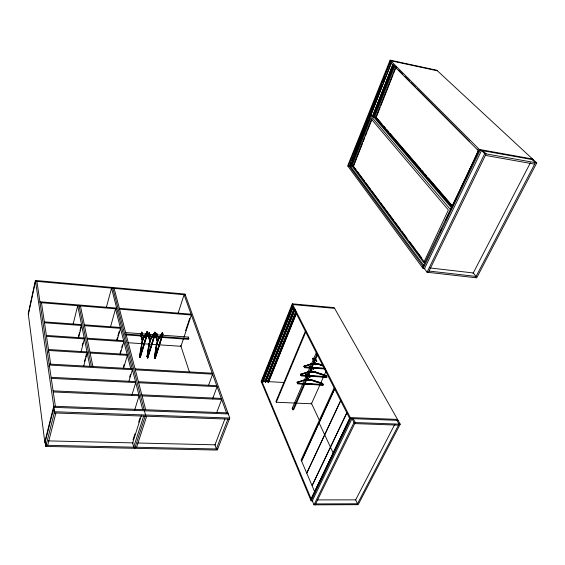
<?xml version="1.0" encoding="UTF-8"?>
<svg xmlns="http://www.w3.org/2000/svg" width="565" height="565" viewBox="0 0 565 565"><rect width="100%" height="100%" fill="white"/><g stroke="black" fill="none" stroke-linecap="round" stroke-linejoin="round"><path stroke-width="0.85" d="M147.324 331.627L142.324 340.342L143.1 337.778L147.324 331.627L147.74 333.06L140.24 357.617L139.47 356.141L142.239 340.631L140.883 335.765M141.257 335.794L142.613 340.653L139.852 356.162L139.47 356.141M139.979 356.042L139.604 356.021L140.261 357.094L139.979 356.042L141.836 343.675L143.531 338.096L147.281 332.072L143.15 338.075L141.462 343.654L141.836 343.675M154.951 332.178L149.866 340.865L150.657 338.301L154.951 332.178L155.382 333.611L147.769 358.076L146.992 356.6L148.906 343.979L149.782 341.147L148.143 335.49M147.119 356.487L148.991 344.156L150.707 338.597L154.909 332.63L155.22 333.661L147.79 357.553L147.119 356.487L147.79 357.553M147.769 358.076L147.366 356.628L149.28 344L150.156 341.175L148.75 336.323M147.493 356.508L149.365 344.184L151.081 338.626L154.909 332.63M162.522 332.728L157.36 341.38L158.158 338.831L162.522 332.728L162.967 334.155L155.248 358.535L154.457 357.066L156.385 344.481L157.268 341.663L155.82 336.825M154.591 356.946L156.47 344.664L158.214 339.127L162.48 333.18L162.798 334.205L155.269 358.012L154.591 356.946L155.269 358.012M155.248 358.535L154.831 357.087L156.752 344.509L157.642 341.691L156.194 336.853M154.965 356.967L156.844 344.685L158.588 339.148L162.48 333.18M45.228 441.971L45.807 446.428L217.306 450.058L229.75 418.036L185.023 294.061L35.404 280.452L28.25 313.617L44.946 443.108L53.915 407.344L228.274 413.94M28.356 314.43L35.517 281.25L185.299 294.824M48.223 352.165L48.625 350.47L87.201 352.857L83.585 366.487M48.873 366.763L49.282 365.061L132.429 369.687L128.869 381.474M73.055 324.366L77.716 305.7L89.913 366.339M44.797 441.971L53.753 406.221L227.9 412.895M45.807 446.428L54.558 411.73L35.404 280.452M47.7 445.319L55.893 412.994M78.302 337.178L79.587 332.149M80.018 330.476L81.304 325.454M78.479 338.068L81.692 325.497L44.473 322.763M82.236 345.603L82.893 343.068M81.092 351.592L84.397 338.922L46.507 336.352M84.524 361.268L85.202 358.711M85.654 357.009L86.332 354.46M106.319 307.501L111.552 288.136L142.663 409.632M110.458 327.121L115.535 308.801L130.748 368.634M116.687 340.123L117.407 337.595M117.887 335.907L119.088 331.69M117.146 340.158L120.507 328.35L84.524 325.708M120.041 353.125L120.762 350.639M121.722 347.32L122.443 344.834M120.027 354.862L123.869 341.599L87.271 339.113M123.431 366.932L124.173 364.425M123.417 368.712L127.365 355.343L90.125 353.033M140.869 334.247L141.886 332.142L142.592 335.25L141.49 332.637L142.592 335.25M141.031 334.148L141.49 332.637M141.243 334.275L141.886 332.142M141.405 334.176L141.864 332.665M142.218 335.222L141.504 332.114M129.639 377.13L130.402 374.602M139.887 357.073L147.197 333.082L146.9 332.043M139.866 357.596L147.359 333.032L146.942 331.599M140.261 357.094L147.585 333.11L147.281 332.072M148.355 334.784L149.379 332.686L150.113 335.78L148.991 333.173L150.113 335.78M148.524 334.685L148.991 333.173M148.729 334.812L149.379 332.686M148.899 334.713L149.365 333.202M149.739 335.758L149.005 332.658M131.92 394.992L135.734 382.59L51.253 378.359M147.416 357.532L154.838 333.632L154.528 332.601M147.394 358.055L155.001 333.583L154.57 332.149M156.018 334.607L156.83 333.223L157.586 336.316L156.441 333.717L157.586 336.316M155.968 335.222L156.441 333.717M156.343 335.243L156.809 333.738M157.218 336.288L156.456 333.202M134.675 409.915L139.11 395.761L53.258 391.955M154.895 357.991L162.423 334.183L162.106 333.152M154.874 358.514L162.586 334.127L162.148 332.707M133.029 439.789L134.901 433.927M138.651 422.196L139.986 418.008M141.497 415.219L132.648 442.882L133.658 447.183L143.651 416.108M178.166 313.059L184.084 294.711L226.501 412.846M134.788 448.313L145.537 415.007L112.647 287.479M136.624 447.247L146.674 416.214M185.61 330.659L189.713 318.307M183.427 338.88L180.962 346.296L127.859 342.715M183.971 337.234L191.365 315.002L119.533 309.126M188.202 337.87L188.463 337.093L125.444 332.573M188.463 337.093L188.71 339.353L125.6 334.89M208.485 385.5L212.61 374.15L135.303 369.849M212.574 398.897L217.101 386.665L138.651 382.738M216.734 412.556L221.685 399.427L142.069 395.895M224.898 419.032L214.968 444.825L216.339 448.97L227.914 419.096M350.307 164.86L351.268 162.388M351.91 160.75L353.513 156.639M354.156 154.994L365.4 126.235M366.042 124.597L367.645 120.486M368.288 118.841L379.525 90.082M380.167 88.437L381.77 84.333M382.413 82.688L384.341 77.758M350.646 166.802L391.248 63.103L390.147 62.002L349.707 165.531L350.646 166.802L391.248 63.103M352.023 166.075L370.732 118.382L448.37 209.954L423.701 262.654L352.023 166.075L353.718 166.364M372.512 116.136L392.802 64.459M372.702 116.171L393 64.509M371.897 118.615L353.167 166.265L424.463 262.111M353.81 165.503L356.388 158.927M357.038 157.289L362.525 143.319M363.175 141.674L364.792 137.57M365.435 135.925L367.052 131.822M367.695 130.176L371.897 119.498M373.281 116.559L373.924 114.921M380.365 98.55L381.333 96.092M373.437 117.216L393.812 65.469M373.635 117.259L394.01 65.512M451.915 207.03L374.729 117.075L394.751 66.31L396.616 68.174M395.945 66.571L375.895 117.301L452.085 205.907M380.097 107.548L376.219 117.365L381.947 124.025M380.746 105.909L393.035 74.827M393.685 73.189L395.302 69.1M263.65 377.858L264.3 376.234M278.248 341.359L278.891 339.735M280.515 335.681L281.165 334.056M262.725 382.378L293.143 306.894L262.725 382.378L262.132 380.965L292.274 305.531L349.777 418.63L311.88 497.751M313.992 504.842L354.008 422.507L352.023 418.63L312.311 500.837L313.992 504.842L358.175 504.665L400.232 424.174L334.19 307.628L292.289 303.822L261.15 381.396L311.124 500.837L312.862 500.837M536.75 162.904L484.699 153.638L481.55 150.495L424.456 268.693L427.055 272.224L476.698 277.839L536.75 162.904L436.802 70.244L390.097 60.158L347.673 165.849L423.114 268.537L424.866 268.735M261.468 382.166L292.663 304.556L334.6 308.356M348.146 166.491L390.655 60.723L437.409 70.802M295.043 309.578L265.486 382.526L264.943 381.241L294.231 308.363M265.444 380.429L294.075 309.196M265.486 382.526L294.866 309.564M296.576 313.13L268.248 382.667L267.704 381.382L295.778 311.88M268.417 382.675L267.817 381.262L295.891 311.774M268.248 382.667L296.399 313.109M305.573 330.73L275.96 401.433L276.306 402.238L311.477 403.791L326.09 371.078M276.306 402.238L305.969 331.507M306.315 374.383L308.794 379.546L311.449 379.694L322.679 383.395L323.357 384.758L323.18 385.153L297.691 383.79L297.049 382.413L305.545 379.369L308.504 379.532L308.328 379.927L305.375 379.765L305.545 379.369M309.733 366.48L312.254 371.622L314.917 371.777L326.217 375.506L326.902 376.862L326.725 377.258L301.124 375.796L300.474 374.425L308.991 371.424L311.958 371.601L311.788 372.003L308.822 371.827L308.991 371.424M325.172 368.959L304.606 367.702L303.942 366.339L312.48 363.394L315.461 363.577L315.284 363.987M325.574 368.768L304.796 367.49L304.316 366.508L312.65 363.62L318.483 363.987L323.237 365.562M297.691 383.79L297.861 383.395L323.357 384.758M301.124 375.796L301.3 375.393L326.902 376.862M304.606 367.702L304.118 365.929M297.882 383.579L297.593 382.187L297.423 382.583L305.545 379.991L311.322 380.309L322.29 383.925L322.777 384.906L297.882 383.579L297.225 382.018M301.322 375.584L301.025 374.192L300.848 374.595L308.991 372.053L314.797 372.399L325.821 376.036L326.316 377.017L301.322 375.584L300.651 374.023M304.796 367.49L304.493 366.099M307.374 374.228L305.912 374.143L305.743 374.539L308.328 379.927M310.799 366.332L309.33 366.24L309.161 366.636L311.788 372.003M314.267 358.337L312.791 358.238L312.615 358.641L314.903 363.217M313.024 358.881L313.194 358.478L315.581 364.001L318.257 364.171L323.124 365.781M317.721 354.453L293.645 409.787L292.839 409.752L292.197 408.297L316.52 352.186M303.942 366.339L312.48 363.394M305.545 379.991L305.714 379.595L311.499 379.92L322.467 383.529L322.777 384.906M308.991 372.053L309.161 371.657L314.973 372.003L325.998 375.64L326.725 377.258M304.316 366.508L312.65 363.62M292.839 409.752L317.24 353.591M312.099 366.819L312.276 366.424L313.42 369.489L312.516 368.246M308.441 380.153L308.61 379.758M308.843 374.312L309.966 377.385L308.652 374.517M311.894 372.229L312.071 371.827M313.123 369.468L312.085 366.621M315.397 364.206L315.574 363.804M316.909 361.494L315.56 358.634M322.679 383.395L322.509 383.79L311.273 380.09L308.624 379.941L308.794 379.546M312.254 371.622L312.085 372.017L314.747 372.18L326.04 375.902L326.217 375.506M311.273 380.09L311.449 379.694M314.747 372.18L314.917 371.777M318.257 364.171L318.434 363.768L323.3 365.378M311.322 380.309L311.499 379.92M314.797 372.399L314.973 372.003M312.48 364.022L318.307 364.39L318.483 363.987M322.29 383.925L322.467 383.529M325.821 376.036L325.998 375.64M326.316 377.017L326.499 376.622L301.491 375.181M334.296 387.618L301.117 459.995L301.512 460.927L334.755 388.522M334.833 388.678L301.583 461.082L306.703 473.096L340.808 400.19M340.886 400.345L306.774 473.251L312.05 485.61L346.995 412.33M440.213 231.968L441.71 228.783M445.834 220.011L449.578 212.037M450.326 210.441L478.407 150.65L465.532 178.801M455.411 200.328L456.167 198.739M461.033 188.371L463.66 182.785M347.072 412.492L312.12 485.773L314.832 492.136M349.636 418.354L311.499 498.542M310.694 499.813L350.272 417.584L397.527 419.4M422.45 267.633L479.339 149.442L532.541 158.998M311.124 500.837L350.78 418.58L292.289 303.822M423.114 268.537L480.144 150.241L390.097 60.158M427.055 272.224L484.699 153.638M315.185 504.835L355.258 422.556L353.266 418.672M428.397 272.372L486.105 153.885L482.955 150.749M355.604 499.969L394.864 424.23M473.032 273.432L530.45 162.671M357.038 504.672L399.038 424.131L396.891 420.325M475.419 277.69L535.415 162.663L532.068 159.556M297.049 382.413L305.714 379.595M300.474 374.425L309.161 371.657M315.63 503.916L357.504 503.775L355.668 499.856L317.417 499.912M217.723 449.006L46.097 445.284L45.518 440.827M48.152 440.891L133.248 442.896M137.627 443.002L215.463 444.832M229.319 419.145L54.254 412.937L53.619 408.544M354.749 423.595L398.509 425.148M54.558 411.73L229.75 418.036M354.008 422.507L400.232 424.174M350.78 418.58L398.078 420.367M292.197 408.297L293.002 408.333M53.103 390.874L138.842 394.723M141.801 394.85L221.318 398.417M51.097 377.321L135.48 381.58M138.39 381.728L216.748 385.69M262.944 381.008L267.817 381.262M263.219 381.149L264.943 381.241M265.981 381.29L267.704 381.382M298.059 383.183L322.954 384.518M262.697 381.34L284.583 382.519M49.134 364.051L132.182 368.712M135.049 368.874L212.271 373.204M48.484 349.502L87.01 351.903M89.934 352.087L127.125 354.403M146.992 356.6L147.366 356.628M154.457 357.066L154.831 357.087M304.973 367.088L324.889 368.309M304.775 367.292L324.494 368.507M315.757 363.599L318.434 363.768M312.304 363.796L314.543 363.938M148.991 344.156L149.365 344.184M156.47 344.664L156.844 344.685M142.239 340.631L142.613 340.653M149.782 341.147L150.156 341.175M157.268 341.663L157.642 341.691M142.302 340.865L142.684 340.893M149.845 341.387L150.226 341.408M157.338 341.896L157.713 341.924M46.372 335.426L84.213 338.004M87.081 338.202L123.643 340.688M141.377 343.471L141.751 343.499M148.906 343.979L149.28 344M156.385 344.481L156.752 344.509M143.1 337.778L143.482 337.799M150.657 338.301L151.032 338.329M158.158 338.831L158.532 338.859M143.15 338.075L143.531 338.096M150.707 338.597L151.081 338.626M158.214 339.127L158.588 339.148M147.359 333.032L147.74 333.06M155.001 333.583L155.382 333.611M162.586 334.127L162.967 334.155M147.197 333.082L147.585 333.11M154.838 333.632L155.22 333.661M162.423 334.183L162.798 334.205M142.302 334.932L142.677 334.96M149.831 335.469L150.205 335.497M157.303 336.006L157.677 336.027M125.833 334.085L188.971 338.576M44.338 321.873L81.515 324.614M84.34 324.826L120.281 327.474M39.924 301.781L116.658 308.08M119.314 308.299L191.076 314.197M40.044 302.621L116.87 308.907M429.033 271.073L476.076 276.426L473.279 272.952L429.887 267.944M350.342 165.594L348.619 165.312L423.079 266.334M485.37 155.403L534.645 164.133M480.144 150.241L533.395 159.789M374.729 117.075L376.452 117.407M371.106 115.599L372.829 115.938L451.442 207.765M318.307 364.39L323.851 366.226M398.48 70.046L402.824 74.403M404.681 76.275L409.646 81.254M410.889 82.497L415.854 87.483M417.097 88.726L469.218 141.045M477.284 149.139L478.527 150.389M390.118 62.058L478.611 150.954M383.67 126.023L385.387 128.022M386.538 129.357L388.826 132.019M389.977 133.354L420.925 169.323M422.069 170.658L423.22 171.986M424.936 173.985L426.653 175.983M428.376 177.982L452.445 205.964M370.245 115.43L450.799 209.989M353.485 166.322L356.105 169.846M357.158 171.251L364.503 181.118M365.548 182.53L370.795 189.579M371.841 190.984L379.186 200.85M380.238 202.263L393.876 220.583M394.921 221.989L400.691 229.743M401.743 231.156L406.991 238.197M409.611 241.721L415.381 249.476M416.433 250.881L421.674 257.93M349.982 165.679L423.821 265.571M315.383 359.036L316.612 361.473M312.791 358.238L315.461 363.577M309.33 366.24L311.958 371.601M308.483 374.913L309.677 377.371M305.912 374.143L308.504 379.532M306.498 375.513L308.624 379.941M311.442 403.354L319.677 420.861M311.103 402.993L311.477 403.791M319.119 422.895L324.656 434.725M324.727 434.881L330.433 447.063M330.504 447.226L333.442 453.497M265.119 381.248L265.663 382.533M261.821 381.297L311.138 498.902M180.687 345.469L189.558 372.356M156.343 336.768L157.734 341.408M155.968 336.747L157.36 341.38M148.892 336.246L150.241 340.886M148.517 336.217L149.866 340.865M141.398 335.709L142.705 340.37M141.024 335.688L142.324 340.342M114.144 288.376L145.671 409.745M80.463 305.926L92.886 366.508M79.093 305.813L91.403 366.424M41.471 302.741L50.673 364.143M36.902 281.37L55.384 406.284"/></g></svg>
